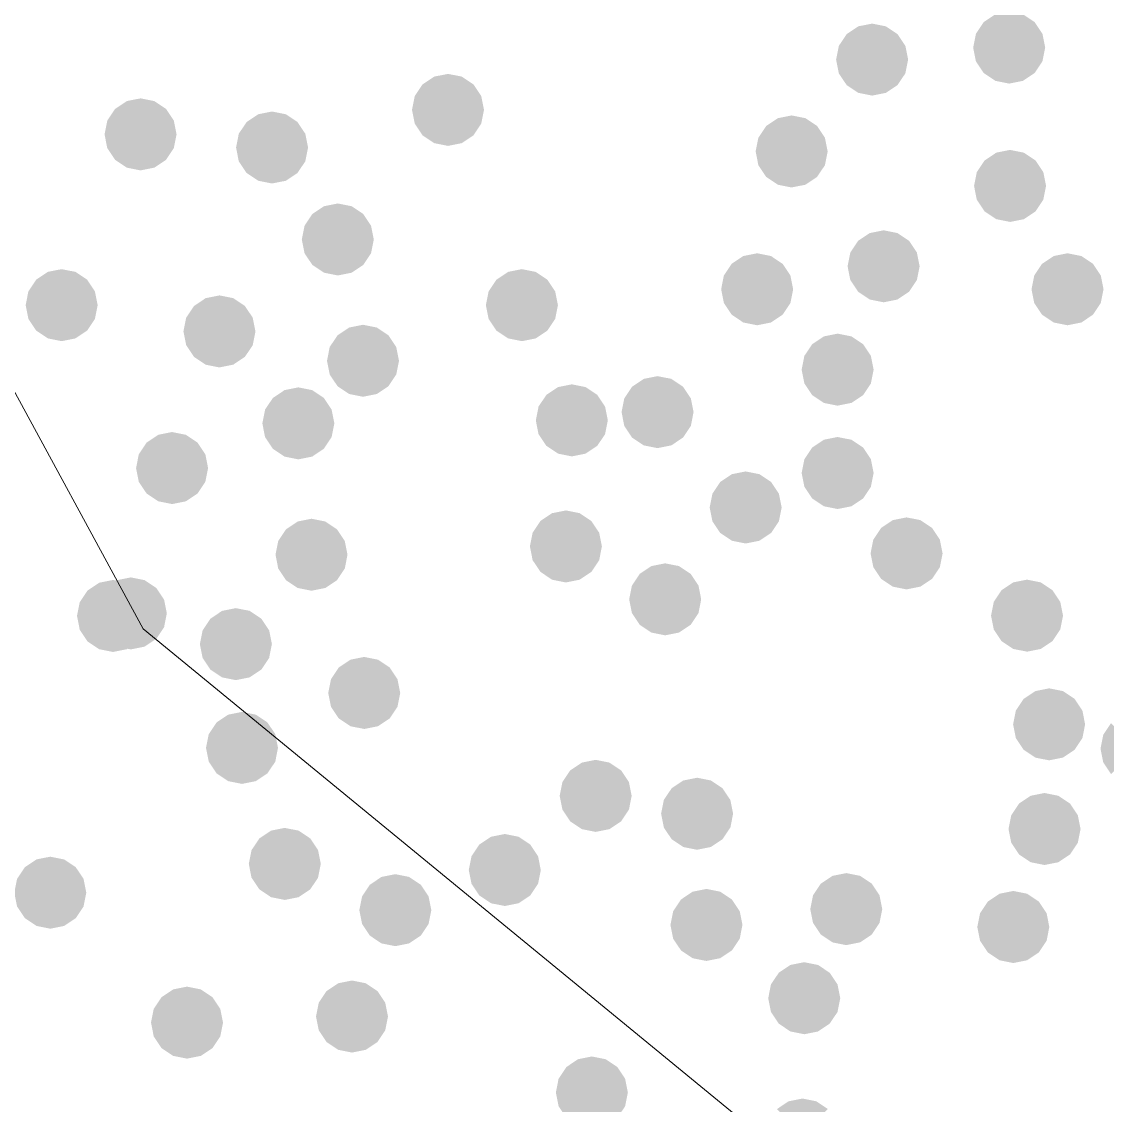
# Model space of a CAD drawing. Header units: millimetres. Extents: x 87938 to 265635, y 330093 to 434310.
# Drawn here: x 234868 to 235728, y 384262 to 385120 of the extents above; entities that cross this region are included whole.
import ezdxf

# ---------------------------------------------------------------- set-up
doc = ezdxf.new("R2010")
doc.units = ezdxf.units.MM

# ---------------------------------------------------------------- blocks, each defined once
blk = doc.blocks.new('A$C3F56660F')
at = {"lineweight": 0}
for p, q in [((2099.37, 4014.42), (2587.08, 3116.06)), ((2587.08, 3116.06), (3354.15, 2486.94))]:
    blk.add_line(p, q, dxfattribs=at)
for points in [[(3272.87, 3576.39), (3272.87, 3604.9), (3252.71, 3596.55), (3261.96, 3602.73)], [(3272.87, 3576.39), (3293.03, 3596.55), (3272.87, 3604.9), (3283.78, 3602.73)], [(3164.32, 3566.88), (3164.32, 3595.39), (3144.16, 3587.04), (3153.41, 3593.22)], [(3164.32, 3566.88), (3184.48, 3587.04), (3164.32, 3595.39), (3175.23, 3593.22)], [(3272.87, 3576.39), (3252.71, 3596.55), (3244.36, 3576.39), (3246.53, 3587.3)], [(3272.87, 3576.39), (3301.38, 3576.39), (3293.03, 3596.55), (3299.21, 3587.3)], [(3164.32, 3566.88), (3144.16, 3587.04), (3135.81, 3566.88), (3137.98, 3577.79)], [(3164.32, 3566.88), (3192.84, 3566.88), (3184.48, 3587.04), (3190.66, 3577.79)], [(3272.87, 3576.39), (3244.36, 3576.39), (3252.71, 3556.22), (3246.53, 3565.47)], [(3272.87, 3576.39), (3252.71, 3556.22), (3272.87, 3547.87), (3261.96, 3550.04)], [(3272.87, 3576.39), (3272.87, 3547.87), (3293.03, 3556.22), (3283.78, 3550.04)], [(3272.87, 3576.39), (3293.03, 3556.22), (3301.38, 3576.39), (3299.21, 3565.47)], [(3164.32, 3566.88), (3135.81, 3566.88), (3144.16, 3546.72), (3137.98, 3555.97)], [(3164.32, 3566.88), (3144.16, 3546.72), (3164.32, 3538.37), (3153.41, 3540.54)], [(3164.32, 3566.88), (3164.32, 3538.37), (3184.48, 3546.72), (3175.23, 3540.54)], [(3164.32, 3566.88), (3184.48, 3546.72), (3192.84, 3566.88), (3190.66, 3555.97)], [(2828.48, 3527.06), (2828.48, 3555.57), (2808.32, 3547.22), (2817.57, 3553.4)], [(2828.48, 3527.06), (2848.64, 3547.22), (2828.48, 3555.57), (2839.39, 3553.4)], [(2828.48, 3527.06), (2808.32, 3547.22), (2799.97, 3527.06), (2802.14, 3537.97)], [(2828.48, 3527.06), (2856.99, 3527.06), (2848.64, 3547.22), (2854.82, 3537.97)], [(2585.01, 3507.66), (2585.01, 3536.18), (2564.85, 3527.83), (2574.1, 3534.01)], [(2585.01, 3507.66), (2605.17, 3527.83), (2585.01, 3536.18), (2595.92, 3534.01)], [(2585.01, 3507.66), (2564.85, 3527.83), (2556.5, 3507.66), (2558.67, 3518.58)], [(2585.01, 3507.66), (2613.52, 3507.66), (2605.17, 3527.83), (2611.35, 3518.58)], [(2689.14, 3497.26), (2689.14, 3525.77), (2668.98, 3517.42), (2678.23, 3523.6)], [(2689.14, 3497.26), (2709.3, 3517.42), (2689.14, 3525.77), (2700.06, 3523.6)], [(2828.48, 3527.06), (2799.97, 3527.06), (2808.32, 3506.9), (2802.14, 3516.15)], [(2828.48, 3527.06), (2808.32, 3506.9), (2828.48, 3498.55), (2817.57, 3500.72)], [(2828.48, 3527.06), (2828.48, 3498.55), (2848.64, 3506.9), (2839.39, 3500.72)], [(2828.48, 3527.06), (2848.64, 3506.9), (2856.99, 3527.06), (2854.82, 3516.15)], [(2689.14, 3497.26), (2668.98, 3517.42), (2660.63, 3497.26), (2662.8, 3508.17)], [(2689.14, 3497.26), (2717.66, 3497.26), (2709.3, 3517.42), (2715.49, 3508.17)], [(3100.6, 3494.13), (3100.6, 3522.64), (3080.44, 3514.29), (3089.69, 3520.47)], [(3100.6, 3494.13), (3120.76, 3514.29), (3100.6, 3522.64), (3111.51, 3520.47)], [(2585.01, 3507.66), (2556.5, 3507.66), (2564.85, 3487.5), (2558.67, 3496.75)], [(2585.01, 3507.66), (2564.85, 3487.5), (2585.01, 3479.15), (2574.1, 3481.32)], [(2585.01, 3507.66), (2585.01, 3479.15), (2605.17, 3487.5), (2595.92, 3481.32)], [(2585.01, 3507.66), (2605.17, 3487.5), (2613.52, 3507.66), (2611.35, 3496.75)], [(3100.6, 3494.13), (3080.44, 3514.29), (3072.09, 3494.13), (3074.26, 3505.04)], [(3100.6, 3494.13), (3129.11, 3494.13), (3120.76, 3514.29), (3126.94, 3505.04)], [(2689.14, 3497.26), (2660.63, 3497.26), (2668.98, 3477.1), (2662.8, 3486.35)], [(2689.14, 3497.26), (2668.98, 3477.1), (2689.14, 3468.75), (2678.23, 3470.92)], [(2689.14, 3497.26), (2689.14, 3468.75), (2709.3, 3477.1), (2700.06, 3470.92)], [(2689.14, 3497.26), (2709.3, 3477.1), (2717.66, 3497.26), (2715.49, 3486.35)], [(3100.6, 3494.13), (3072.09, 3494.13), (3080.44, 3473.97), (3074.26, 3483.22)], [(3100.6, 3494.13), (3080.44, 3473.97), (3100.6, 3465.62), (3089.69, 3467.79)], [(3100.6, 3494.13), (3100.6, 3465.62), (3120.76, 3473.97), (3111.51, 3467.79)], [(3100.6, 3494.13), (3120.76, 3473.97), (3129.11, 3494.13), (3126.94, 3483.22)], [(3273.56, 3466.85), (3273.56, 3495.36), (3253.4, 3487.01), (3262.65, 3493.19)], [(3273.56, 3466.85), (3293.72, 3487.01), (3273.56, 3495.36), (3284.47, 3493.19)], [(3273.56, 3466.85), (3253.4, 3487.01), (3245.05, 3466.85), (3247.22, 3477.76)], [(3273.56, 3466.85), (3302.07, 3466.85), (3293.72, 3487.01), (3299.9, 3477.76)], [(3273.56, 3466.85), (3245.05, 3466.85), (3253.4, 3446.68), (3247.22, 3455.93)], [(3273.56, 3466.85), (3253.4, 3446.68), (3273.56, 3438.33), (3262.65, 3440.5)], [(3273.56, 3466.85), (3273.56, 3438.33), (3293.72, 3446.68), (3284.47, 3440.5)], [(3273.56, 3466.85), (3293.72, 3446.68), (3302.07, 3466.85), (3299.9, 3455.93)], [(2741.21, 3424.44), (2741.21, 3452.95), (2721.05, 3444.6), (2730.3, 3450.78)], [(2741.21, 3424.44), (2761.37, 3444.6), (2741.21, 3452.95), (2752.12, 3450.78)], [(2741.21, 3424.44), (2721.05, 3444.6), (2712.7, 3424.44), (2714.87, 3435.35)], [(2741.21, 3424.44), (2769.72, 3424.44), (2761.37, 3444.6), (2767.55, 3435.35)], [(3173.43, 3403.19), (3173.43, 3431.7), (3153.26, 3423.35), (3162.51, 3429.53)], [(3173.43, 3403.19), (3193.59, 3423.35), (3173.43, 3431.7), (3184.34, 3429.53)], [(2741.21, 3424.44), (2712.7, 3424.44), (2721.05, 3404.28), (2714.87, 3413.53)], [(2741.21, 3424.44), (2721.05, 3404.28), (2741.21, 3395.93), (2730.3, 3398.1)], [(2741.21, 3424.44), (2741.21, 3395.93), (2761.37, 3404.28), (2752.12, 3398.1)], [(2741.21, 3424.44), (2761.37, 3404.28), (2769.72, 3424.44), (2767.55, 3413.53)], [(3173.43, 3403.19), (3153.26, 3423.35), (3144.91, 3403.19), (3147.08, 3414.1)], [(3173.43, 3403.19), (3201.94, 3403.19), (3193.59, 3423.35), (3199.77, 3414.1)], [(3073.29, 3385), (3073.29, 3413.51), (3053.13, 3405.16), (3062.38, 3411.34)], [(3073.29, 3385), (3093.45, 3405.16), (3073.29, 3413.51), (3084.2, 3411.34)], [(3319.07, 3385), (3319.07, 3413.51), (3298.91, 3405.16), (3308.16, 3411.34)], [(3319.07, 3385), (3339.23, 3405.16), (3319.07, 3413.51), (3329.98, 3411.34)], [(3073.29, 3385), (3053.13, 3405.16), (3044.78, 3385), (3046.95, 3395.91)], [(3073.29, 3385), (3101.81, 3385), (3093.45, 3405.16), (3099.64, 3395.91)], [(3319.07, 3385), (3298.91, 3405.16), (3290.56, 3385), (3292.73, 3395.91)], [(3319.07, 3385), (3347.58, 3385), (3339.23, 3405.16), (3345.41, 3395.91)], [(2522.53, 3372.43), (2522.53, 3400.94), (2502.37, 3392.59), (2511.62, 3398.77)], [(2522.53, 3372.43), (2542.69, 3392.59), (2522.53, 3400.94), (2533.44, 3398.77)], [(2886.99, 3372.43), (2886.99, 3400.94), (2866.83, 3392.59), (2876.08, 3398.77)], [(2886.99, 3372.43), (2907.16, 3392.59), (2886.99, 3400.94), (2897.91, 3398.77)], [(3173.43, 3403.19), (3144.91, 3403.19), (3153.26, 3383.03), (3147.08, 3392.28)], [(3173.43, 3403.19), (3153.26, 3383.03), (3173.43, 3374.68), (3162.51, 3376.85)], [(3173.43, 3403.19), (3173.43, 3374.68), (3193.59, 3383.03), (3184.34, 3376.85)], [(3173.43, 3403.19), (3193.59, 3383.03), (3201.94, 3403.19), (3199.77, 3392.28)], [(2522.53, 3372.43), (2502.37, 3392.59), (2494.02, 3372.43), (2496.19, 3383.34)], [(2522.53, 3372.43), (2551.05, 3372.43), (2542.69, 3392.59), (2548.87, 3383.34)], [(2886.99, 3372.43), (2866.83, 3392.59), (2858.48, 3372.43), (2860.65, 3383.34)], [(2886.99, 3372.43), (2915.51, 3372.43), (2907.16, 3392.59), (2913.34, 3383.34)], [(2647.49, 3351.62), (2647.49, 3380.13), (2627.33, 3371.78), (2636.58, 3377.96)], [(2647.49, 3351.62), (2667.65, 3371.78), (2647.49, 3380.13), (2658.4, 3377.96)], [(3073.29, 3385), (3044.78, 3385), (3053.13, 3364.84), (3046.95, 3374.09)], [(3073.29, 3385), (3053.13, 3364.84), (3073.29, 3356.49), (3062.38, 3358.66)], [(3073.29, 3385), (3073.29, 3356.49), (3093.45, 3364.84), (3084.2, 3358.66)], [(3073.29, 3385), (3093.45, 3364.84), (3101.81, 3385), (3099.64, 3374.09)], [(3319.07, 3385), (3290.56, 3385), (3298.91, 3364.84), (3292.73, 3374.09)], [(3319.07, 3385), (3298.91, 3364.84), (3319.07, 3356.49), (3308.16, 3358.66)], [(3319.07, 3385), (3319.07, 3356.49), (3339.23, 3364.84), (3329.98, 3358.66)], [(3319.07, 3385), (3339.23, 3364.84), (3347.58, 3385), (3345.41, 3374.09)], [(2522.53, 3372.43), (2494.02, 3372.43), (2502.37, 3352.27), (2496.19, 3361.52)], [(2522.53, 3372.43), (2502.37, 3352.27), (2522.53, 3343.91), (2511.62, 3346.09)], [(2522.53, 3372.43), (2522.53, 3343.91), (2542.69, 3352.27), (2533.44, 3346.09)], [(2522.53, 3372.43), (2542.69, 3352.27), (2551.05, 3372.43), (2548.87, 3361.52)], [(2647.49, 3351.62), (2627.33, 3371.78), (2618.98, 3351.62), (2621.15, 3362.53)], [(2647.49, 3351.62), (2676, 3351.62), (2667.65, 3371.78), (2673.83, 3362.53)], [(2886.99, 3372.43), (2858.48, 3372.43), (2866.83, 3352.27), (2860.65, 3361.52)], [(2886.99, 3372.43), (2866.83, 3352.27), (2886.99, 3343.91), (2876.08, 3346.09)], [(2886.99, 3372.43), (2886.99, 3343.91), (2907.16, 3352.27), (2897.91, 3346.09)], [(2886.99, 3372.43), (2907.16, 3352.27), (2915.51, 3372.43), (2913.34, 3361.52)], [(2761.16, 3328.39), (2761.16, 3356.9), (2741, 3348.55), (2750.25, 3354.73)], [(2761.16, 3328.39), (2781.32, 3348.55), (2761.16, 3356.9), (2772.07, 3354.73)], [(2647.49, 3351.62), (2618.98, 3351.62), (2627.33, 3331.46), (2621.15, 3340.71)], [(2647.49, 3351.62), (2627.33, 3331.46), (2647.49, 3323.11), (2636.58, 3325.28)], [(2647.49, 3351.62), (2647.49, 3323.11), (2667.65, 3331.46), (2658.4, 3325.28)], [(2647.49, 3351.62), (2667.65, 3331.46), (2676, 3351.62), (2673.83, 3340.71)], [(2761.16, 3328.39), (2741, 3348.55), (2732.65, 3328.39), (2734.82, 3339.3)], [(2761.16, 3328.39), (2789.67, 3328.39), (2781.32, 3348.55), (2787.5, 3339.3)], [(3137.01, 3321.34), (3137.01, 3349.85), (3116.85, 3341.5), (3126.1, 3347.68)], [(3137.01, 3321.34), (3157.18, 3341.5), (3137.01, 3349.85), (3147.93, 3347.68)], [(3137.01, 3321.34), (3116.85, 3341.5), (3108.5, 3321.34), (3110.67, 3332.25)], [(3137.01, 3321.34), (3165.53, 3321.34), (3157.18, 3341.5), (3163.36, 3332.25)], [(2761.16, 3328.39), (2732.65, 3328.39), (2741, 3308.23), (2734.82, 3317.48)], [(2761.16, 3328.39), (2741, 3308.23), (2761.16, 3299.87), (2750.25, 3302.04)], [(2761.16, 3328.39), (2761.16, 3299.87), (2781.32, 3308.23), (2772.07, 3302.04)], [(2761.16, 3328.39), (2781.32, 3308.23), (2789.67, 3328.39), (2787.5, 3317.48)], [(3137.01, 3321.34), (3108.5, 3321.34), (3116.85, 3301.18), (3110.67, 3310.43)], [(3137.01, 3321.34), (3116.85, 3301.18), (3137.01, 3292.83), (3126.1, 3295)], [(3137.01, 3321.34), (3137.01, 3292.83), (3157.18, 3301.18), (3147.93, 3295)], [(3137.01, 3321.34), (3157.18, 3301.18), (3165.53, 3321.34), (3163.36, 3310.43)], [(2926.52, 3281.19), (2926.52, 3309.7), (2906.36, 3301.35), (2915.61, 3307.53)], [(2926.52, 3281.19), (2946.69, 3301.35), (2926.52, 3309.7), (2937.44, 3307.53)], [(2994.43, 3287.71), (2994.43, 3316.22), (2974.27, 3307.87), (2983.52, 3314.05)], [(2994.43, 3287.71), (3014.59, 3307.87), (2994.43, 3316.22), (3005.34, 3314.05)], [(2709.97, 3278.8), (2709.97, 3307.31), (2689.81, 3298.96), (2699.06, 3305.14)], [(2709.97, 3278.8), (2730.13, 3298.96), (2709.97, 3307.31), (2720.88, 3305.14)], [(2926.52, 3281.19), (2906.36, 3301.35), (2898.01, 3281.19), (2900.18, 3292.1)], [(2926.52, 3281.19), (2955.04, 3281.19), (2946.69, 3301.35), (2952.87, 3292.1)], [(2994.43, 3287.71), (2974.27, 3307.87), (2965.92, 3287.71), (2968.09, 3298.62)], [(2994.43, 3287.71), (3022.94, 3287.71), (3014.59, 3307.87), (3020.77, 3298.62)], [(2709.97, 3278.8), (2689.81, 3298.96), (2681.46, 3278.8), (2683.63, 3289.71)], [(2709.97, 3278.8), (2738.48, 3278.8), (2730.13, 3298.96), (2736.31, 3289.71)], [(2994.43, 3287.71), (2965.92, 3287.71), (2974.27, 3267.55), (2968.09, 3276.8)], [(2994.43, 3287.71), (2974.27, 3267.55), (2994.43, 3259.2), (2983.52, 3261.37)], [(2994.43, 3287.71), (2994.43, 3259.2), (3014.59, 3267.55), (3005.34, 3261.37)], [(2994.43, 3287.71), (3014.59, 3267.55), (3022.94, 3287.71), (3020.77, 3276.8)], [(2709.97, 3278.8), (2681.46, 3278.8), (2689.81, 3258.64), (2683.63, 3267.89)], [(2709.97, 3278.8), (2689.81, 3258.64), (2709.97, 3250.29), (2699.06, 3252.46)], [(2709.97, 3278.8), (2709.97, 3250.29), (2730.13, 3258.64), (2720.88, 3252.46)], [(2709.97, 3278.8), (2730.13, 3258.64), (2738.48, 3278.8), (2736.31, 3267.89)], [(2926.52, 3281.19), (2898.01, 3281.19), (2906.36, 3261.03), (2900.18, 3270.28)], [(2926.52, 3281.19), (2906.36, 3261.03), (2926.52, 3252.67), (2915.61, 3254.84)], [(2926.52, 3281.19), (2926.52, 3252.67), (2946.69, 3261.03), (2937.44, 3254.84)], [(2926.52, 3281.19), (2946.69, 3261.03), (2955.04, 3281.19), (2952.87, 3270.28)], [(2609.97, 3243.43), (2609.97, 3271.94), (2589.81, 3263.59), (2599.06, 3269.77)], [(2609.97, 3243.43), (2630.13, 3263.59), (2609.97, 3271.94), (2620.88, 3269.77)], [(3137.01, 3239.5), (3137.01, 3268.01), (3116.85, 3259.66), (3126.1, 3265.84)], [(3137.01, 3239.5), (3157.18, 3259.66), (3137.01, 3268.01), (3147.93, 3265.84)], [(2609.97, 3243.43), (2589.81, 3263.59), (2581.46, 3243.43), (2583.63, 3254.34)], [(2609.97, 3243.43), (2638.48, 3243.43), (2630.13, 3263.59), (2636.31, 3254.34)], [(3137.01, 3239.5), (3116.85, 3259.66), (3108.5, 3239.5), (3110.67, 3250.41)], [(3137.01, 3239.5), (3165.53, 3239.5), (3157.18, 3259.66), (3163.36, 3250.41)], [(2609.97, 3243.43), (2581.46, 3243.43), (2589.81, 3223.27), (2583.63, 3232.52)], [(2609.97, 3243.43), (2589.81, 3223.27), (2609.97, 3214.91), (2599.06, 3217.08)], [(2609.97, 3243.43), (2609.97, 3214.91), (2630.13, 3223.27), (2620.88, 3217.08)], [(2609.97, 3243.43), (2630.13, 3223.27), (2638.48, 3243.43), (2636.31, 3232.52)], [(3064.19, 3212.22), (3044.03, 3232.38), (3035.68, 3212.22), (3037.85, 3223.13)], [(3064.19, 3212.22), (3064.19, 3240.73), (3044.03, 3232.38), (3053.28, 3238.56)], [(3064.19, 3212.22), (3084.35, 3232.38), (3064.19, 3240.73), (3075.1, 3238.56)], [(3064.19, 3212.22), (3092.7, 3212.22), (3084.35, 3232.38), (3090.53, 3223.13)], [(3137.01, 3239.5), (3108.5, 3239.5), (3116.85, 3219.34), (3110.67, 3228.59)], [(3137.01, 3239.5), (3116.85, 3219.34), (3137.01, 3210.99), (3126.1, 3213.16)], [(3137.01, 3239.5), (3137.01, 3210.99), (3157.18, 3219.34), (3147.93, 3213.16)], [(3137.01, 3239.5), (3157.18, 3219.34), (3165.53, 3239.5), (3163.36, 3228.59)], [(2921.84, 3181.35), (2921.84, 3209.86), (2901.68, 3201.51), (2910.93, 3207.69)], [(2921.84, 3181.35), (2942, 3201.51), (2921.84, 3209.86), (2932.75, 3207.69)], [(3064.19, 3212.22), (3035.68, 3212.22), (3044.03, 3192.05), (3037.85, 3201.3)], [(3064.19, 3212.22), (3044.03, 3192.05), (3064.19, 3183.7), (3053.28, 3185.87)], [(3064.19, 3212.22), (3064.19, 3183.7), (3084.35, 3192.05), (3075.1, 3185.87)], [(3064.19, 3212.22), (3084.35, 3192.05), (3092.7, 3212.22), (3090.53, 3201.3)], [(2720.38, 3174.77), (2720.38, 3203.28), (2700.22, 3194.93), (2709.47, 3201.11)], [(2720.38, 3174.77), (2740.54, 3194.93), (2720.38, 3203.28), (2731.29, 3201.11)], [(2921.84, 3181.35), (2901.68, 3201.51), (2893.33, 3181.35), (2895.5, 3192.26)], [(2921.84, 3181.35), (2950.35, 3181.35), (2942, 3201.51), (2948.18, 3192.26)], [(3191.63, 3175.84), (3191.63, 3204.35), (3171.47, 3196), (3180.72, 3202.18)], [(3191.63, 3175.84), (3211.79, 3196), (3191.63, 3204.35), (3202.54, 3202.18)], [(2720.38, 3174.77), (2700.22, 3194.93), (2691.87, 3174.77), (2694.04, 3185.68)], [(2720.38, 3174.77), (2748.9, 3174.77), (2740.54, 3194.93), (2746.73, 3185.68)], [(3191.63, 3175.84), (3171.47, 3196), (3163.12, 3175.84), (3165.29, 3186.75)], [(3191.63, 3175.84), (3220.14, 3175.84), (3211.79, 3196), (3217.97, 3186.75)], [(2921.84, 3181.35), (2893.33, 3181.35), (2901.68, 3161.19), (2895.5, 3170.44)], [(2921.84, 3181.35), (2901.68, 3161.19), (2921.84, 3152.83), (2910.93, 3155)], [(2921.84, 3181.35), (2921.84, 3152.83), (2942, 3161.19), (2932.75, 3155)], [(2921.84, 3181.35), (2942, 3161.19), (2950.35, 3181.35), (2948.18, 3170.44)], [(2720.38, 3174.77), (2691.87, 3174.77), (2700.22, 3154.61), (2694.04, 3163.86)], [(2720.38, 3174.77), (2700.22, 3154.61), (2720.38, 3146.26), (2709.47, 3148.43)], [(2720.38, 3174.77), (2720.38, 3146.26), (2740.54, 3154.61), (2731.29, 3148.43)], [(2720.38, 3174.77), (2740.54, 3154.61), (2748.9, 3174.77), (2746.73, 3163.86)], [(3191.63, 3175.84), (3163.12, 3175.84), (3171.47, 3155.68), (3165.29, 3164.93)], [(3191.63, 3175.84), (3171.47, 3155.68), (3191.63, 3147.33), (3180.72, 3149.5)], [(3191.63, 3175.84), (3191.63, 3147.33), (3211.79, 3155.68), (3202.54, 3149.5)], [(3191.63, 3175.84), (3211.79, 3155.68), (3220.14, 3175.84), (3217.97, 3164.93)], [(3000.47, 3139.46), (3000.47, 3167.98), (2980.31, 3159.62), (2989.56, 3165.81)], [(3000.47, 3139.46), (3020.63, 3159.62), (3000.47, 3167.98), (3011.38, 3165.81)], [(2577.31, 3128.33), (2577.31, 3156.84), (2557.15, 3148.49), (2566.4, 3154.67)], [(2577.31, 3128.33), (2597.47, 3148.49), (2577.31, 3156.84), (2588.22, 3154.67)], [(3000.47, 3139.46), (2980.31, 3159.62), (2971.96, 3139.46), (2974.13, 3150.37)], [(3000.47, 3139.46), (3028.98, 3139.46), (3020.63, 3159.62), (3026.81, 3150.37)], [(3287, 3126.53), (3287, 3155.04), (3266.84, 3146.69), (3276.09, 3152.87)], [(3287, 3126.53), (3307.16, 3146.69), (3287, 3155.04), (3297.91, 3152.87)], [(2563.2, 3126.29), (2543.04, 3146.45), (2534.69, 3126.29), (2536.86, 3137.2)], [(2563.2, 3126.29), (2563.2, 3154.81), (2543.04, 3146.45), (2552.29, 3152.64)], [(2577.31, 3128.33), (2557.15, 3148.49), (2548.8, 3128.33), (2550.97, 3139.24)], [(2563.2, 3126.29), (2583.36, 3146.45), (2563.2, 3154.81), (2574.11, 3152.64)], [(2563.2, 3126.29), (2591.72, 3126.29), (2583.36, 3146.45), (2589.55, 3137.2)], [(2577.31, 3128.33), (2605.83, 3128.33), (2597.47, 3148.49), (2603.66, 3139.24)], [(3287, 3126.53), (3266.84, 3146.69), (3258.49, 3126.53), (3260.66, 3137.44)], [(3287, 3126.53), (3315.51, 3126.53), (3307.16, 3146.69), (3313.34, 3137.44)], [(3000.47, 3139.46), (2971.96, 3139.46), (2980.31, 3119.3), (2974.13, 3128.55)], [(3000.47, 3139.46), (2980.31, 3119.3), (3000.47, 3110.95), (2989.56, 3113.12)], [(3000.47, 3139.46), (3000.47, 3110.95), (3020.63, 3119.3), (3011.38, 3113.12)], [(3000.47, 3139.46), (3020.63, 3119.3), (3028.98, 3139.46), (3026.81, 3128.55)], [(2660.51, 3103.99), (2660.51, 3132.5), (2640.35, 3124.15), (2649.6, 3130.33)], [(2660.51, 3103.99), (2680.67, 3124.15), (2660.51, 3132.5), (2671.42, 3130.33)], [(2563.2, 3126.29), (2534.69, 3126.29), (2543.04, 3106.13), (2536.86, 3115.38)], [(2563.2, 3126.29), (2543.04, 3106.13), (2563.2, 3097.78), (2552.29, 3099.95)], [(2577.31, 3128.33), (2548.8, 3128.33), (2557.15, 3108.17), (2550.97, 3117.42)], [(2577.31, 3128.33), (2557.15, 3108.17), (2577.31, 3099.82), (2566.4, 3101.99)], [(2563.2, 3126.29), (2563.2, 3097.78), (2583.36, 3106.13), (2574.11, 3099.95)], [(2563.2, 3126.29), (2583.36, 3106.13), (2591.72, 3126.29), (2589.55, 3115.38)], [(2577.31, 3128.33), (2577.31, 3099.82), (2597.47, 3108.17), (2588.22, 3101.99)], [(2577.31, 3128.33), (2597.47, 3108.17), (2605.83, 3128.33), (2603.66, 3117.42)], [(2660.51, 3103.99), (2640.35, 3124.15), (2632, 3103.99), (2634.17, 3114.9)], [(2660.51, 3103.99), (2689.02, 3103.99), (2680.67, 3124.15), (2686.85, 3114.9)], [(3287, 3126.53), (3258.49, 3126.53), (3266.84, 3106.37), (3260.66, 3115.62)], [(3287, 3126.53), (3266.84, 3106.37), (3287, 3098.02), (3276.09, 3100.19)], [(3287, 3126.53), (3287, 3098.02), (3307.16, 3106.37), (3297.91, 3100.19)], [(3287, 3126.53), (3307.16, 3106.37), (3315.51, 3126.53), (3313.34, 3115.62)], [(2660.51, 3103.99), (2632, 3103.99), (2640.35, 3083.83), (2634.17, 3093.08)], [(2660.51, 3103.99), (2640.35, 3083.83), (2660.51, 3075.48), (2649.6, 3077.65)], [(2660.51, 3103.99), (2660.51, 3075.48), (2680.67, 3083.83), (2671.42, 3077.65)], [(2660.51, 3103.99), (2680.67, 3083.83), (2689.02, 3103.99), (2686.85, 3093.08)], [(2762.14, 3065.32), (2762.14, 3093.83), (2741.98, 3085.48), (2751.23, 3091.66)], [(2762.14, 3065.32), (2782.3, 3085.48), (2762.14, 3093.83), (2773.05, 3091.66)], [(2762.14, 3065.32), (2741.98, 3085.48), (2733.63, 3065.32), (2735.8, 3076.23)], [(2762.14, 3065.32), (2790.65, 3065.32), (2782.3, 3085.48), (2788.48, 3076.23)], [(3304.5, 3040.47), (3304.5, 3068.98), (3284.34, 3060.63), (3293.59, 3066.81)], [(3304.5, 3040.47), (3324.66, 3060.63), (3304.5, 3068.98), (3315.41, 3066.81)], [(2762.14, 3065.32), (2733.63, 3065.32), (2741.98, 3045.15), (2735.8, 3054.4)], [(2762.14, 3065.32), (2741.98, 3045.15), (2762.14, 3036.8), (2751.23, 3038.97)], [(2762.14, 3065.32), (2762.14, 3036.8), (2782.3, 3045.15), (2773.05, 3038.97)], [(2762.14, 3065.32), (2782.3, 3045.15), (2790.65, 3065.32), (2788.48, 3054.4)], [(3304.5, 3040.47), (3284.34, 3060.63), (3275.99, 3040.47), (3278.16, 3051.38)], [(3304.5, 3040.47), (3333.01, 3040.47), (3324.66, 3060.63), (3330.84, 3051.38)], [(2665.35, 3021.8), (2665.35, 3050.32), (2645.19, 3041.96), (2654.44, 3048.15)], [(2665.35, 3021.8), (2685.51, 3041.96), (2665.35, 3050.32), (2676.26, 3048.15)], [(2665.35, 3021.8), (2645.19, 3041.96), (2636.84, 3021.8), (2639.01, 3032.71)], [(2665.35, 3021.8), (2693.86, 3021.8), (2685.51, 3041.96), (2691.69, 3032.71)], [(3304.5, 3040.47), (3275.99, 3040.47), (3284.34, 3020.3), (3278.16, 3029.55)], [(3304.5, 3040.47), (3284.34, 3020.3), (3304.5, 3011.95), (3293.59, 3014.12)], [(3304.5, 3040.47), (3304.5, 3011.95), (3324.66, 3020.3), (3315.41, 3014.12)], [(3304.5, 3040.47), (3324.66, 3020.3), (3333.01, 3040.47), (3330.84, 3029.55)], [(3373.69, 3021.24), (3353.53, 3041.4), (3345.18, 3021.24), (3347.35, 3032.15)], [(2665.35, 3021.8), (2636.84, 3021.8), (2645.19, 3001.64), (2639.01, 3010.89)], [(2665.35, 3021.8), (2645.19, 3001.64), (2665.35, 2993.29), (2654.44, 2995.46)], [(2665.35, 3021.8), (2665.35, 2993.29), (2685.51, 3001.64), (2676.26, 2995.46)], [(2665.35, 3021.8), (2685.51, 3001.64), (2693.86, 3021.8), (2691.69, 3010.89)], [(3373.69, 3021.24), (3345.18, 3021.24), (3353.53, 3001.08), (3347.35, 3010.33)], [(2945.42, 2983.82), (2945.42, 3012.34), (2925.26, 3003.99), (2934.51, 3010.17)], [(2945.42, 2983.82), (2965.58, 3003.99), (2945.42, 3012.34), (2956.33, 3010.17)], [(2945.42, 2983.82), (2925.26, 3003.99), (2916.91, 2983.82), (2919.08, 2994.74)], [(2945.42, 2983.82), (2973.93, 2983.82), (2965.58, 3003.99), (2971.76, 2994.74)], [(3025.74, 2969.66), (3025.74, 2998.18), (3005.58, 2989.83), (3014.83, 2996.01)], [(3025.74, 2969.66), (3045.9, 2989.83), (3025.74, 2998.18), (3036.65, 2996.01)], [(2945.42, 2983.82), (2916.91, 2983.82), (2925.26, 2963.66), (2919.08, 2972.91)], [(2945.42, 2983.82), (2925.26, 2963.66), (2945.42, 2955.31), (2934.51, 2957.48)], [(2945.42, 2983.82), (2945.42, 2955.31), (2965.58, 2963.66), (2956.33, 2957.48)], [(2945.42, 2983.82), (2965.58, 2963.66), (2973.93, 2983.82), (2971.76, 2972.91)], [(3025.74, 2969.66), (3005.58, 2989.83), (2997.23, 2969.66), (2999.4, 2980.58)], [(3025.74, 2969.66), (3054.25, 2969.66), (3045.9, 2989.83), (3052.08, 2980.58)], [(3300.87, 2957.59), (3300.87, 2986.1), (3280.71, 2977.75), (3289.96, 2983.93)], [(3300.87, 2957.59), (3321.03, 2977.75), (3300.87, 2986.1), (3311.78, 2983.93)], [(3300.87, 2957.59), (3280.71, 2977.75), (3272.35, 2957.59), (3274.53, 2968.5)], [(3300.87, 2957.59), (3329.38, 2957.59), (3321.03, 2977.75), (3327.21, 2968.5)], [(3025.74, 2969.66), (2997.23, 2969.66), (3005.58, 2949.5), (2999.4, 2958.75)], [(3025.74, 2969.66), (3005.58, 2949.5), (3025.74, 2941.15), (3014.83, 2943.32)], [(3025.74, 2969.66), (3025.74, 2941.15), (3045.9, 2949.5), (3036.65, 2943.32)], [(3025.74, 2969.66), (3045.9, 2949.5), (3054.25, 2969.66), (3052.08, 2958.75)], [(2699.23, 2929.95), (2699.23, 2958.46), (2679.07, 2950.11), (2688.32, 2956.29)], [(2699.23, 2929.95), (2719.39, 2950.11), (2699.23, 2958.46), (2710.14, 2956.29)], [(3300.87, 2957.59), (3272.35, 2957.59), (3280.71, 2937.42), (3274.53, 2946.67)], [(3300.87, 2957.59), (3280.71, 2937.42), (3300.87, 2929.07), (3289.96, 2931.24)], [(3300.87, 2957.59), (3300.87, 2929.07), (3321.03, 2937.42), (3311.78, 2931.24)], [(3300.87, 2957.59), (3321.03, 2937.42), (3329.38, 2957.59), (3327.21, 2946.67)], [(2699.23, 2929.95), (2679.07, 2950.11), (2670.72, 2929.95), (2672.89, 2940.86)], [(2699.23, 2929.95), (2727.74, 2929.95), (2719.39, 2950.11), (2725.57, 2940.86)], [(2873.45, 2925.11), (2873.45, 2953.62), (2853.29, 2945.27), (2862.54, 2951.45)], [(2873.45, 2925.11), (2893.61, 2945.27), (2873.45, 2953.62), (2884.36, 2951.45)], [(2873.45, 2925.11), (2853.29, 2945.27), (2844.93, 2925.11), (2847.1, 2936.02)], [(2873.45, 2925.11), (2901.96, 2925.11), (2893.61, 2945.27), (2899.79, 2936.02)], [(2513.54, 2907.16), (2513.54, 2935.67), (2493.38, 2927.32), (2502.63, 2933.5)], [(2513.54, 2907.16), (2533.7, 2927.32), (2513.54, 2935.67), (2524.45, 2933.5)], [(2513.54, 2907.16), (2493.38, 2927.32), (2485.03, 2907.16), (2487.2, 2918.07)], [(2513.54, 2907.16), (2542.05, 2907.16), (2533.7, 2927.32), (2539.88, 2918.07)], [(2699.23, 2929.95), (2670.72, 2929.95), (2679.07, 2909.78), (2672.89, 2919.03)], [(2699.23, 2929.95), (2679.07, 2909.78), (2699.23, 2901.43), (2688.32, 2903.6)], [(2699.23, 2929.95), (2699.23, 2901.43), (2719.39, 2909.78), (2710.14, 2903.6)], [(2699.23, 2929.95), (2719.39, 2909.78), (2727.74, 2929.95), (2725.57, 2919.03)], [(2873.45, 2925.11), (2844.93, 2925.11), (2853.29, 2904.95), (2847.1, 2914.2)], [(2873.45, 2925.11), (2853.29, 2904.95), (2873.45, 2896.6), (2862.54, 2898.77)], [(2873.45, 2925.11), (2873.45, 2896.6), (2893.61, 2904.95), (2884.36, 2898.77)], [(2873.45, 2925.11), (2893.61, 2904.95), (2901.96, 2925.11), (2899.79, 2914.2)], [(2786.76, 2893.31), (2786.76, 2921.83), (2766.6, 2913.47), (2775.85, 2919.65)], [(2786.76, 2893.31), (2806.92, 2913.47), (2786.76, 2921.83), (2797.67, 2919.65)], [(3143.86, 2894.14), (3123.7, 2914.31), (3115.35, 2894.14), (3117.52, 2905.06)], [(3143.86, 2894.14), (3143.86, 2922.66), (3123.7, 2914.31), (3132.95, 2920.49)], [(3143.86, 2894.14), (3164.02, 2914.31), (3143.86, 2922.66), (3154.77, 2920.49)], [(3143.86, 2894.14), (3172.37, 2894.14), (3164.02, 2914.31), (3170.2, 2905.06)], [(2513.54, 2907.16), (2485.03, 2907.16), (2493.38, 2887), (2487.2, 2896.25)], [(2513.54, 2907.16), (2493.38, 2887), (2513.54, 2878.65), (2502.63, 2880.82)], [(2513.54, 2907.16), (2533.7, 2887), (2542.05, 2907.16), (2539.88, 2896.25)], [(2513.54, 2907.16), (2513.54, 2878.65), (2533.7, 2887), (2524.45, 2880.82)], [(2786.76, 2893.31), (2766.6, 2913.47), (2758.25, 2893.31), (2760.42, 2904.22)], [(2786.76, 2893.31), (2815.27, 2893.31), (2806.92, 2913.47), (2813.1, 2904.22)], [(3033.15, 2881.6), (3033.15, 2910.11), (3012.99, 2901.76), (3022.24, 2907.94)], [(3033.15, 2881.6), (3053.31, 2901.76), (3033.15, 2910.11), (3044.06, 2907.94)], [(3276.15, 2879.98), (3276.15, 2908.5), (3255.99, 2900.15), (3265.24, 2906.33)], [(3276.15, 2879.98), (3296.31, 2900.15), (3276.15, 2908.5), (3287.06, 2906.33)], [(3033.15, 2881.6), (3012.99, 2901.76), (3004.63, 2881.6), (3006.8, 2892.51)], [(3033.15, 2881.6), (3061.66, 2881.6), (3053.31, 2901.76), (3059.49, 2892.51)], [(3276.15, 2879.98), (3255.99, 2900.15), (3247.64, 2879.98), (3249.81, 2890.9)], [(3276.15, 2879.98), (3304.66, 2879.98), (3296.31, 2900.15), (3302.49, 2890.9)], [(2786.76, 2893.31), (2758.25, 2893.31), (2766.6, 2873.15), (2760.42, 2882.4)], [(2786.76, 2893.31), (2766.6, 2873.15), (2786.76, 2864.8), (2775.85, 2866.97)], [(2786.76, 2893.31), (2786.76, 2864.8), (2806.92, 2873.15), (2797.67, 2866.97)], [(2786.76, 2893.31), (2806.92, 2873.15), (2815.27, 2893.31), (2813.1, 2882.4)], [(3143.86, 2894.14), (3115.35, 2894.14), (3123.7, 2873.98), (3117.52, 2883.23)], [(3143.86, 2894.14), (3123.7, 2873.98), (3143.86, 2865.63), (3132.95, 2867.8)], [(3143.86, 2894.14), (3143.86, 2865.63), (3164.02, 2873.98), (3154.77, 2867.8)], [(3143.86, 2894.14), (3164.02, 2873.98), (3172.37, 2894.14), (3170.2, 2883.23)], [(3033.15, 2881.6), (3004.63, 2881.6), (3012.99, 2861.44), (3006.8, 2870.69)], [(3033.15, 2881.6), (3012.99, 2861.44), (3033.15, 2853.09), (3022.24, 2855.26)], [(3033.15, 2881.6), (3053.31, 2861.44), (3061.66, 2881.6), (3059.49, 2870.69)], [(3033.15, 2881.6), (3033.15, 2853.09), (3053.31, 2861.44), (3044.06, 2855.26)], [(3276.15, 2879.98), (3247.64, 2879.98), (3255.99, 2859.82), (3249.81, 2869.07)], [(3276.15, 2879.98), (3255.99, 2859.82), (3276.15, 2851.47), (3265.24, 2853.64)], [(3276.15, 2879.98), (3276.15, 2851.47), (3296.31, 2859.82), (3287.06, 2853.64)], [(3276.15, 2879.98), (3296.31, 2859.82), (3304.66, 2879.98), (3302.49, 2869.07)], [(3110.58, 2823.58), (3110.58, 2852.1), (3090.42, 2843.75), (3099.67, 2849.93)], [(3110.58, 2823.58), (3130.74, 2843.75), (3110.58, 2852.1), (3121.49, 2849.93)], [(2752.46, 2809.08), (2752.46, 2837.59), (2732.3, 2829.24), (2741.55, 2835.42)], [(2752.46, 2809.08), (2772.62, 2829.24), (2752.46, 2837.59), (2763.37, 2835.42)], [(3110.58, 2823.58), (3090.42, 2843.75), (3082.06, 2823.58), (3084.23, 2834.5)], [(3110.58, 2823.58), (3139.09, 2823.58), (3130.74, 2843.75), (3136.92, 2834.5)], [(2621.8, 2804.25), (2621.8, 2832.76), (2601.64, 2824.41), (2610.89, 2830.59)], [(2621.8, 2804.25), (2641.96, 2824.41), (2621.8, 2832.76), (2632.71, 2830.59)], [(2752.46, 2809.08), (2732.3, 2829.24), (2723.95, 2809.08), (2726.12, 2819.99)], [(2752.46, 2809.08), (2780.97, 2809.08), (2772.62, 2829.24), (2778.8, 2819.99)], [(2621.8, 2804.25), (2601.64, 2824.41), (2593.29, 2804.25), (2595.46, 2815.16)], [(2621.8, 2804.25), (2650.31, 2804.25), (2641.96, 2824.41), (2648.14, 2815.16)], [(3110.58, 2823.58), (3082.06, 2823.58), (3090.42, 2803.42), (3084.23, 2812.67)], [(3110.58, 2823.58), (3090.42, 2803.42), (3110.58, 2795.07), (3099.67, 2797.24)], [(3110.58, 2823.58), (3110.58, 2795.07), (3130.74, 2803.42), (3121.49, 2797.24)], [(3110.58, 2823.58), (3130.74, 2803.42), (3139.09, 2823.58), (3136.92, 2812.67)], [(2621.8, 2804.25), (2593.29, 2804.25), (2601.64, 2784.08), (2595.46, 2793.33)], [(2621.8, 2804.25), (2601.64, 2784.08), (2621.8, 2775.73), (2610.89, 2777.9)], [(2621.8, 2804.25), (2621.8, 2775.73), (2641.96, 2784.08), (2632.71, 2777.9)], [(2621.8, 2804.25), (2641.96, 2784.08), (2650.31, 2804.25), (2648.14, 2793.33)], [(2752.46, 2809.08), (2723.95, 2809.08), (2732.3, 2788.92), (2726.12, 2798.17)], [(2752.46, 2809.08), (2732.3, 2788.92), (2752.46, 2780.57), (2741.55, 2782.74)], [(2752.46, 2809.08), (2752.46, 2780.57), (2772.62, 2788.92), (2763.37, 2782.74)], [(2752.46, 2809.08), (2772.62, 2788.92), (2780.97, 2809.08), (2778.8, 2798.17)], [(2942.39, 2748.94), (2942.39, 2777.45), (2922.23, 2769.1), (2931.48, 2775.28)], [(2942.39, 2748.94), (2962.55, 2769.1), (2942.39, 2777.45), (2953.3, 2775.28)], [(2942.39, 2748.94), (2922.23, 2769.1), (2913.88, 2748.94), (2916.05, 2759.85)], [(2942.39, 2748.94), (2970.9, 2748.94), (2962.55, 2769.1), (2968.73, 2759.85)], [(2942.39, 2748.94), (2913.88, 2748.94), (2922.23, 2728.78), (2916.05, 2738.03)], [(2942.39, 2748.94), (2922.23, 2728.78), (2942.39, 2720.43), (2931.48, 2722.6)], [(2942.39, 2748.94), (2942.39, 2720.43), (2962.55, 2728.78), (2953.3, 2722.6)], [(2942.39, 2748.94), (2962.55, 2728.78), (2970.9, 2748.94), (2968.73, 2738.03)], [(3109.14, 2715.63), (3109.14, 2744.14), (3088.98, 2735.79), (3098.22, 2741.97)], [(3109.14, 2715.63), (3129.3, 2735.79), (3109.14, 2744.14), (3120.05, 2741.97)]]:
    blk.add_trace(points, dxfattribs=at)
blk = doc.blocks.new('A$C3E9370D8')
blk.add_blockref('A$C3F56660F', (0, 0))

msp = doc.modelspace()

# ---------------------------------------------------------------- block references
msp.add_blockref('A$C3E9370D8', (232377.22, 381523.37))

doc.saveas('drawing.dxf')
